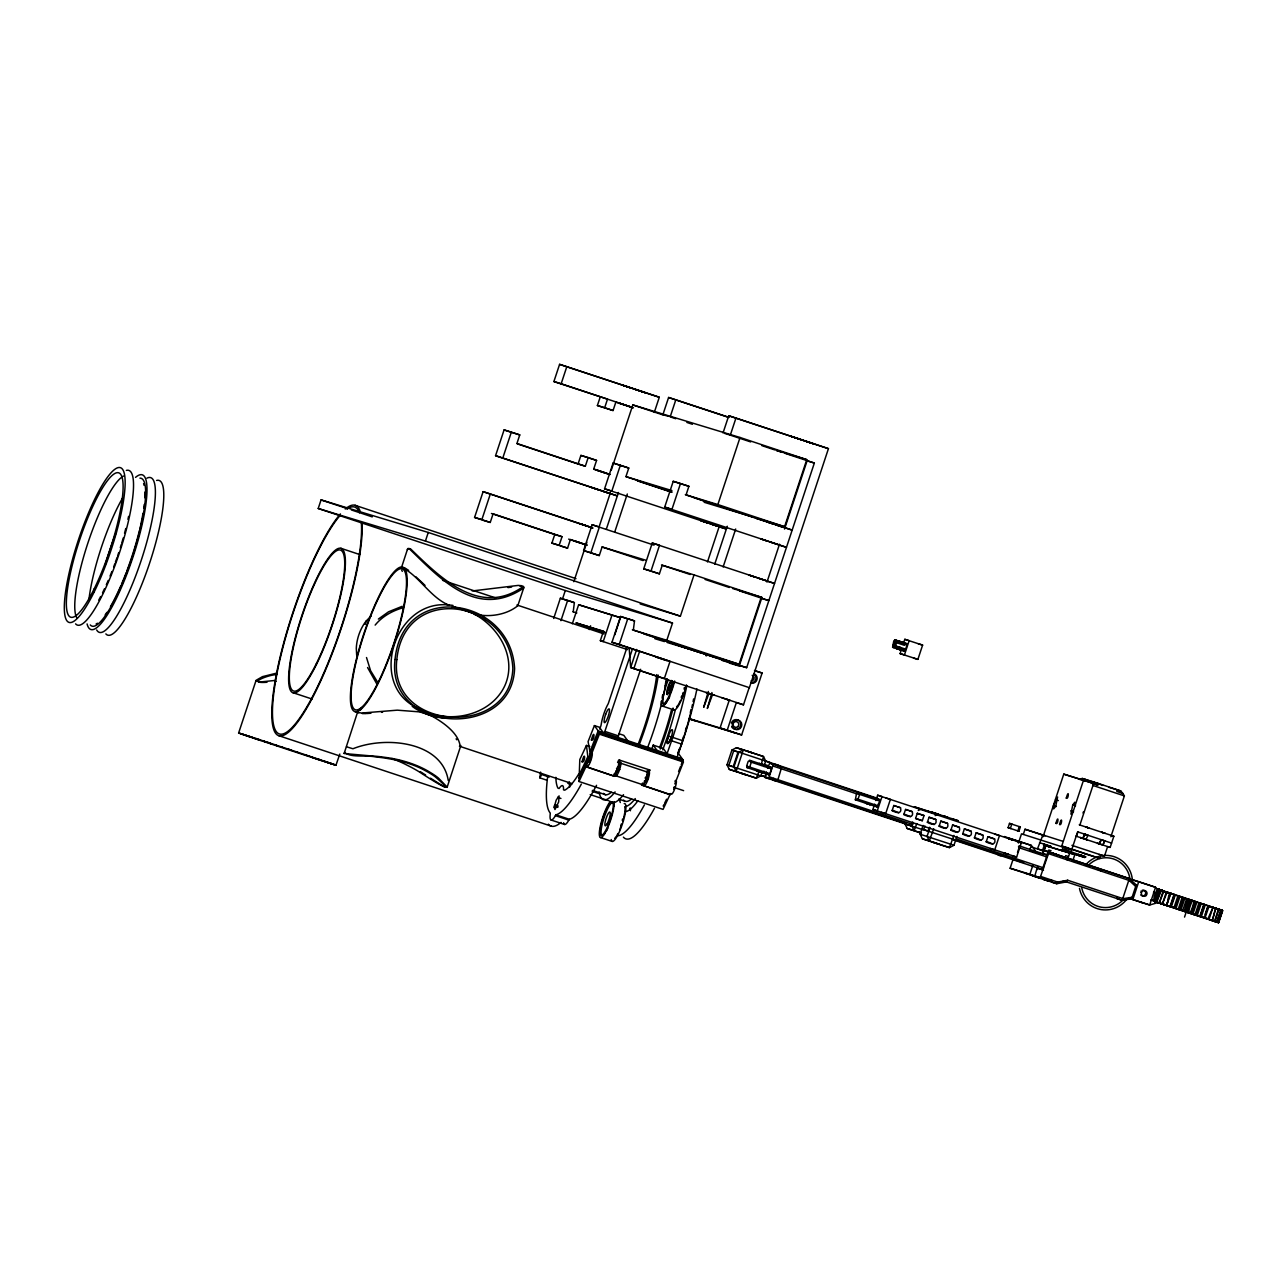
<?xml version="1.0" encoding="UTF-8"?>
<svg xmlns="http://www.w3.org/2000/svg" width="1287" height="1287" viewBox="0 0 1287 1287"><rect width="100%" height="100%" fill="white"/><g stroke="black" fill="none" stroke-linecap="round" stroke-linejoin="round"><path stroke-width="1.5" d="M445.141 787.177L447.088 787.017L438.465 778.088A54.408 18.999 13.8 0 0 432.287 773.68L429.89 772.216A52.815 21.573 12.9 0 0 385.231 757.383L381.805 756.917A54.408 18.999 13.8 0 0 371.895 755.984L344.112 753.538L357.786 711.486M670.109 793.532A5.405 1.126 -71.6 0 0 670.06 794.433L663.046 809.394L579.005 781.499L579.81 759.507L586.438 745.43L589.8 746.54M911.791 826.045L764.961 777.412L766.36 771.975M764.961 777.412L768.596 778.522L773.31 764.253L769.69 763.143L767.551 768.355M773.567 778.378L773.374 780.212L776.994 781.306L777.927 779.697L781.724 767.036L778.088 765.926M1117.1 896.83L1116.891 898.648L1122.2 900.273L1131.176 898.873L1132.11 897.264L1123.133 898.664L1067.663 880.244L1066.73 881.852L1056.788 883.702L1034.668 876.511L1037.402 867.068M1034.668 876.511L1039.976 878.12L1048.471 853.651L1048.68 851.817L1043.371 850.208L1042.438 851.817M1051.688 880.26L1051.479 882.094L1056.788 883.702L1057.721 882.094L1067.663 880.244M1097.184 783.091L1096.621 784.813L1097.698 785.15L1097.908 783.316L1093.821 781.981L1082.19 778.442L1079.938 779.616M1048.68 851.817L1129.359 878.603L1122.2 900.273L1063.271 880.855L1066.73 881.852M573.214 611.792L574.372 602.638L567.647 600.402L560.939 620.672M634.507 620.913L620.511 616.473L611.985 642.261L619.24 644.465L627.783 618.677L634.507 620.913L633.333 630.067L746.669 667.68L814.349 463.047L785.054 453.33M617.004 770.463C617.1 778.394 622.538 756.45 617.197 769.61M617.84 766.103L617.245 768.596M1067.164 859.973L1067.904 856.322L1065.636 855.63M743.323 749.822L736.164 771.492L729.262 769.385L727.026 764.832L731.917 750.048L736.421 747.715L743.323 749.822L738.835 752.139L731.917 750.048M646.283 776.334L645.495 778.973M519.884 585.987L523.165 586.261L523.6 588.111C476.898 619.481 440.444 578.957 408.864 548.31L407.352 549.694M667.873 737.885L668.42 736.084A7.239 1.512 -71.6 0 1 672.152 729.649A7.239 1.512 -71.6 0 1 671.331 736.968L670.688 738.738A7.239 1.512 -71.6 0 1 667.551 743.564A7.239 1.512 -71.6 0 1 667.824 738.046L667.873 737.885A7.239 1.512 -71.6 0 0 667.599 743.403A7.239 1.512 -71.6 0 0 670.688 738.738L670.688 738.738M407.722 548.519L401.271 568.227M674.661 786.679L673.728 789.269M246.171 735.617L238.626 732.995L256.113 680.292L262.484 676.64L276.206 673.23M632.351 629.81L666.811 640.282L672.506 623.085L565.299 590.524L318.227 508.494L321.058 499.903L428.265 532.464L680.389 616.167L694.031 574.887L761.26 597.216L739.092 664.269L667.133 642.47M365.186 624.452L366.393 620.784L371.09 616.055M329.118 763.046L335.955 765.202L339.816 754.053M318.227 508.494L425.418 541.071L428.265 532.464M562.017 536.711L554.745 534.507L551.898 543.098L559.169 545.318L562.017 536.711L493.098 513.835L490.25 522.442L474.581 517.438L483.108 491.65L592.197 527.654L590.138 527.01M495.559 455.695L617.342 495.913L495.559 455.695L504.086 429.906L519.771 434.909L516.924 443.5L585.328 466.216L588.175 457.609L596.573 460.408L593.725 468.999L610.215 474.469M490.379 493.854L481.853 519.642L474.581 517.438M502.831 457.915L511.357 432.11M600.241 396.943L597.393 405.534L604.665 407.738L607.512 399.147L553.893 381.547L559.588 364.35L659.298 397.249L654.279 412.435M553.893 381.547L561.164 383.767L566.843 366.57M447.088 787.371L460.859 745.479M476.624 614.398C489.88 617.519 507.319 614.543 517.824 605.678L523.986 587.049M517.245 443.822L578.056 463.996L580.904 455.405L588.175 457.609M560.312 545.897L567.567 548.101L570.414 539.51L586.888 544.98M597.393 405.534L613.062 410.537L615.91 401.93M553.683 618.468L560.376 598.198L574.372 602.638M562.451 599.115L565.299 590.524M583.59 550.563L592.133 524.774L599.388 526.978L590.862 552.766L583.59 550.563L599.275 555.566L602.107 546.959L646.187 560.344M573.809 581.708L586.84 542.326M719.079 526.833L726.351 529.037L604.568 488.819L613.111 463.03L628.78 468.034L625.932 476.624L671.541 491.763M611.277 470.125L632.834 404.922L740.041 437.483L806.772 459.636L784.587 526.705L704.182 502.284M599.082 526.93L610.36 492.824M620.366 465.234L611.84 491.039L604.568 488.819M572.329 623.777L578.635 604.745L620.463 617.68L614.768 634.877M606.354 529.134L618.468 492.487M614.752 531.949L627.3 493.999M589.333 629.552L590.588 625.788M728.683 417.229L668.596 397.474L662.902 414.671L668.355 416.328M675.868 399.694L670.173 416.875L675.739 418.725M627.525 649.613L600.337 640.669L603.458 631.209L575.933 622.844L600.305 630.936M612.049 614.896L603.233 641.553L600.337 640.669M643.725 568.838L652.252 543.034L659.523 545.238L650.997 571.042L643.725 568.838L659.394 573.825L662.242 565.234L690.186 574.501M779.214 545.109L786.486 547.313L664.703 507.094L673.23 481.306L688.899 486.293L686.068 494.9L754.472 517.599L693.999 497.731M680.501 483.51L671.975 509.298L664.703 507.094M627.075 647.136L608.268 703.635A16.168 3.394 -71.6 0 0 603.732 714.188L603.104 716.215A16.168 3.394 -71.6 0 0 601.319 723.744L600.965 725.611A85.135 17.841 -71.6 0 1 599.694 729.053M603.683 734.941L632.48 648.857M636.647 649.452L630.662 667.551L743.5 704.809L749.195 687.612M633.896 668.532L639.591 651.335L670.028 661.341L664.349 678.539L630.662 667.551L629.166 648.181M617.133 739.414L640.653 669.288M723.037 432.947L728.732 415.749L828.442 448.648L749.388 687.676L619.24 644.465M724.854 433.494L730.308 435.151L735.987 417.953M685.311 494.675L717.856 504.552L740.041 437.483M707.48 561.936L719.385 525.949M714.735 564.156L727.268 526.254M723.133 566.956L735.681 529.021M686.84 685.617A110.489 23.166 -71.6 0 1 672.779 737.419L666.795 754.472M696.927 688.963A110.489 23.166 -71.6 0 1 682.866 740.765L676.882 757.834M708.3 691.457L703.683 707.351L708.847 693.661M711.936 692.567L707.319 708.461L712.483 694.771M739.398 665.476L761.968 597.265M766.972 582.11L779.504 544.208M784.523 529.054L807.078 460.843L814.349 463.047M729.375 699.822L720.06 727.959L734.475 732.753M688.883 718.5L727.235 730.147L736.341 702.638L743.5 704.809M688.786 718.87L741.65 734.925L762.113 673.021L754.488 670.495M733.204 766.714L738.094 751.914M769.883 773.712L768.645 774.742L747.023 767.615L747.441 766.328L769.883 773.712L771.476 768.886L750.498 761.952L750.916 760.665L748.23 761.26L746.637 766.071L747.441 766.328M759.185 770.768L756.338 778.185L729.262 769.385M760.955 765.411L763.497 756.515L742.599 749.597M762.129 771.91L760.826 775.852L756.338 778.185L736.164 771.492L733.944 766.923L738.835 752.139L770.028 762.515M763.931 766.489L765.717 761.067L763.497 756.515L736.421 747.715M763.545 772.473L763.979 771.186M767.02 766.811L767.438 765.524L763.77 764.301M766.489 773.23L765.315 776.801L760.955 775.466L905.324 823.39M769.208 768.194L769.642 766.907L771.09 767.358L771.476 768.886M892.599 647.248L893.789 640.894L895.044 639.848L896.492 640.299L896.058 641.586L906.965 645.189L905.372 649.999L894.465 646.396L894.047 647.699L892.599 647.248L904.134 651.045L904.552 649.742M895.784 642.454L894.32 642.004L893.307 645.093L894.755 645.543L895.784 642.454L904.182 645.237M894.465 646.396L895.285 646.653L896.878 641.827L896.058 641.586M903.619 642.889L904.809 639.317L922.618 645.109L917.888 659.378L900.08 653.603L901.27 650.032M904.697 644.497L905.115 643.21L906.579 643.645L906.965 645.189M876.962 806.933L855.34 799.79L856.547 793.452L859.249 792.84L858.815 794.127L879.809 801.077L876.962 806.933L875.128 804.954M858.815 794.127L859.636 794.385L858.043 799.195L855.34 799.79M875.868 800.578L877.637 795.221L1021.331 842.792L1016.617 857.078L872.924 809.491L874.693 804.134M877.541 800.385L877.959 799.098L879.407 799.549L879.809 801.077M892.148 810.697L893.773 805.501L900.498 807.737C903.587 819.513 881.708 804.825 898.793 812.901M903.828 814.574L905.533 809.41L912.258 811.647C915.379 823.39 893.226 808.703 910.552 816.795M911.164 825.836L912.386 822.136M913.11 822.361L911.888 826.061L914.108 830.614L921.444 833.043M917.293 813.32L915.588 818.484L922.312 820.704L924.018 815.556L917.229 813.304L919.932 814.221M916.827 823.583L914.108 830.614L907.206 828.506L904.986 823.953L922.94 829.713M956.901 836.421L953.973 845.269L949.468 847.602L942.567 845.495L922.393 838.802L920.173 834.249L923.101 825.401M924.919 825.948L923.696 829.648L927.283 830.839M927.364 822.377L929.069 817.229L935.794 819.449C938.915 831.209 916.762 816.521 934.089 824.613M928.056 830.968L929.278 827.268M930.002 827.493L927.074 836.341L929.294 840.91L949.468 847.602L953.892 835.408M933.735 828.715L929.294 840.91L922.393 838.802M939.124 826.286L940.829 821.122L947.554 823.358C950.707 835.118 928.458 820.398 945.848 828.522M950.884 830.195L952.605 825.031L959.314 827.268C962.483 839.027 940.234 824.307 957.608 832.432M962.66 834.105L964.365 828.941L971.09 831.177C974.243 842.937 951.994 828.217 969.384 836.325M974.42 837.998L976.125 832.85L982.85 835.086C985.987 846.83 963.818 832.142 981.144 840.234M986.196 841.907L987.901 836.759L994.626 838.979C997.779 850.739 975.53 836.035 992.904 844.143M1009.764 828.217L1008.091 827.67L1009.507 823.374L1012.322 824.291M1018.918 831.257L1020.334 826.962L1019.288 826.592L1017.856 830.887L1018.918 831.257L1010.375 828.41L1011.791 824.114L1020.334 826.962M1031.981 875.498L1033.944 876.093L1010.118 868.242L1013.126 859.137M1018.451 843.049L1021.492 833.847L1071.653 849.887L1077.621 831.836L1111.582 843.114M1017.518 852.428L1019.272 847.087L1018.467 846.846M1023.31 834.394L1025.015 829.246L1062.998 841.344M1029.648 850.385L1031.305 845.398L1007.222 837.612L1031.305 845.398L1035.198 850.514L1034.7 852.058M1042.969 834.7L1037.499 848.841L1042.534 850.514L1044.594 844.32M1010.118 868.242L1029.89 874.243L1032.898 865.154M1043.065 836.743L1063.77 774.13L1093.628 783.477L1079.906 824.967M1053.57 805.598L1057.608 796.991L1055.742 806.257L1053.667 808.896L1053.57 805.598L1056.37 806.515M1037.016 869.642L1038.03 866.553M1042.55 854.793L1045.607 845.575L1074.822 854.6L1072.666 861.132M1044.047 851.19L1045.864 845.656M1072.972 811.486L1070.897 814.14L1072.763 804.874L1074.838 802.219L1074.935 805.533M1061.566 846.54L1083.541 780.131M1061.92 850.723L1063.11 847.103M1084.989 781.289L1085.552 779.568M1067.953 858.445L1069.787 852.927M1076.543 836.244L1077.959 831.949M1082.624 838.287L1084.684 834.185L1083.268 838.481L1080.308 837.531L1087.113 839.784L1085.987 839.397L1087.982 835.295M1102.798 844.98L1104.857 840.878L1102.798 844.98C1106.498 846.267 1092.229 841.521 1099.436 843.87L1100.385 841.006M1116.778 791.505L1118.081 790.009L1117.872 791.843L1122.924 793.516L1124.388 795.913L1110.874 836.759M1084.957 853.812L1099.741 858.397L1100.884 854.954M1099.034 854.439L1104.487 856.096L1107.608 846.637L1110.166 847.409L1113.85 836.228L1079.246 824.806M1136.26 884.716L1131.546 898.986L1132.882 899.404L1138.738 881.692L1155.549 887.274L1159.458 892.374L1158.943 893.934L1153.49 892.277M1163.255 890.861L1159.281 902.895L1161.469 903.635L1154.037 901.254L1158.155 889.253L1175.031 894.722M1159.507 903.136L1154.568 901.479L1156.514 894.497M1155.018 901.543C1168.612 872.731 1147.216 904.085 1159.185 902.911M1151.35 899.999L1156.386 901.672L1155.871 903.217L1149.693 904.986L1140.909 902.235M1163.014 890.829C1160.649 887.338 1158.203 898.02 1156.321 902.058M1159.346 902.927L1163.866 891.054M1164.349 904.825L1160.472 903.41L1164.188 904.52L1162.434 903.924L1166.408 891.875L1168.162 892.486L1166.408 891.875M1162.434 903.924L1167.132 892.116M1166.167 905.131C1167.84 907.48 1167.599 894.948 1170.14 893.098L1171.379 893.516L1170.173 893.098M1159.877 903.088L1166.489 905.26L1170.478 893.226M1166.489 905.26L1170.993 893.371M1174.034 894.385L1170.044 906.434L1167.003 905.404M1174.468 896.444L1170.398 906.515L1174.387 894.481L1188.963 899.275L1184.973 911.309L1178.345 909.169M1179.535 909.861L1171.331 906.82L1175.304 894.787M1177.975 895.688L1174.001 907.721L1171.46 906.868M1179.085 896.042L1175.111 908.091L1183.3 910.778M1174.532 907.898L1176.012 908.365L1180.002 896.331M1182.238 897.087L1178.265 909.121L1176.012 908.365M1179.487 909.523L1183.509 897.489M1179.922 909.652L1183.895 897.602M1180.951 909.989L1184.941 897.956M1182.705 910.585L1186.694 898.551M1187.901 898.953L1184.297 911.099M1184.539 917.084L1186.807 910.199M1191.231 900.047L1187.257 912.081L1186.099 911.695L1190.008 899.629L1210.295 906.675M1192.438 900.45C1185.375 916.103 1190.427 918.098 1194.046 900.964M1195.092 901.302L1191.102 913.352L1202.412 917.116M1191.762 913.577L1195.736 901.543M1196.926 901.946L1192.952 913.979L1195.044 914.655L1199.034 902.621M1196.09 914.993L1200.127 903.007M1197.264 915.411L1201.254 903.377M1199.822 916.247L1203.812 904.198M1204.262 904.375L1200.272 916.408L1204.761 904.52M1201.318 916.762L1205.308 904.729M1205.211 914.253L1208.043 905.646L1209.12 905.984L1205.002 918.001L1204.101 917.695M1214.751 921.283L1204.262 917.728L1208.252 905.694L1209.104 905.968M1207.866 918.966L1212.997 907.287L1209.024 919.32L1203.57 917.534M1212.354 920.446L1215.7 908.188L1212.354 920.446L1197.521 915.813M1208.557 905.823L1218.403 909.137L1214.542 921.186L1218.676 922.65L1222.634 910.601L1216.456 908.493L1221.427 910.263L1219.062 909.507M1219.722 915.411L1217.454 922.296L1214.075 921.074L1217.019 922.039L1220.993 910.006L1218.049 909.04L1219.014 909.314L1215.041 921.363L1217.003 922.152M1218.548 922.602L1216.601 921.959L1220.993 910.006M1218.306 922.554L1222.216 910.44L1218.934 909.298L1222.023 910.359L1218.242 922.473L1215.201 921.508L1218.451 922.586L1222.65 910.601M1083.525 811.695L1082.994 813.046M662.773 749.871L667.696 735.874A85.135 17.841 -71.6 0 0 675.385 709.62M596.251 739.253L598.584 733.027L599.388 734.153L590.781 755.984L588.079 741.618L594.401 725.578L598.986 732.013L593.693 745.784M681.193 764.8L683.027 759.909L678.442 753.49M598.584 733.027L682.625 760.923L683.429 762.049L674.822 783.88M651.431 749.903L653.217 745.109L663.304 748.471L667.084 753.748M678.571 771.589L680.582 766.441M593.854 745.398L590.379 753.844L591.119 752.107M618.42 763.175L619.594 759.973M649.903 770.221L646.364 777.316L645.64 781.869L647.972 776.898L647.779 772.216A5.438 1.142 -71.6 0 1 649.838 770.028L619.642 760.167M589.961 751.688L598.182 730.871L682.223 758.783M587.853 756.627L579.247 774.903M585.231 765.54L587.725 759.957A5.405 1.126 -71.6 0 0 586.019 766.537L579.005 781.499M586.035 766.827L614.607 776.318L616.602 771.83M1047.232 853.442L1048.841 850.047L1051.093 850.739M582.544 771.299L579.134 778.201L588.143 759.024L586.438 745.43M664.559 803.329L666.586 799.195M663.175 806.096L663.883 804.697M616.586 770.286L615.894 771.476M581.322 784.137A110.489 23.166 -71.6 0 1 556.016 814.8L555.34 815.765A18.115 3.797 -71.6 0 1 550.209 814.188L550.241 813.03A110.489 23.166 -71.6 0 1 547.747 775.82M596.541 785.295A110.489 23.166 -71.6 0 1 569.465 819.256L568.79 820.221A18.115 3.797 -71.6 0 1 563.609 822.747M1083.895 780.952L1084.828 779.343M547.281 780.34L539.816 777.847L541.779 774.581L549.243 777.058M344.063 753.281L345.383 752.493M366.393 620.784L364.639 623.053A48.504 47.426 -73.1 0 0 356.29 648.294L356.676 655.115M375.144 625.096C382.159 616.457 392.278 610.826 402.863 607.786M378.362 619.079L388.561 611.792L402.236 606.306M360.296 709.957L361.116 709.282M358.269 711.18L358.059 712.467L361.744 713.046L397.281 710.167L418.838 711.824A42.198 28.362 7.1 0 1 432.014 716.199C443.307 722.345 458.88 733.461 460.151 746.315M361.985 707.48L358.317 710.617M918.274 810.488L921.267 808.944L939.607 815.025M935.166 815.62L938.175 814.076L931.273 811.984L958.348 820.768L951.431 818.677M1097.698 785.15L1091.569 783.139L1093.821 781.981M346.396 753.506C352.332 757.576 367.326 754.938 375.949 757.013A52.397 18.308 13.8 0 1 385.698 758.188L389.028 758.767A50.82 20.753 12.9 0 1 423.68 769.771L426.254 771.186A52.365 18.291 13.8 0 1 435.167 776.753C462.403 800.08 425.37 775.852 419.112 771.782A52.397 17.793 22.8 0 0 410.569 766.955L407.545 765.427A50.82 20.27 23.7 0 0 391.875 758.526M401.56 567.165C419.385 575.965 430.067 597.361 449.05 605.244L445.817 604.166M409.427 549.082L410.553 548.857C439.993 577.332 478.796 616.537 521.927 587.467L521.492 585.698L518.178 585.408L472.184 590.958M276.85 674.694C270.254 674.115 244.723 683.88 267.036 682.271M507.995 587.612L511.599 587.065M275.016 680.453L259.877 681.997L255.888 680.775M274.919 681.466L276.142 681.29M370.962 713.223L366.811 713.529M381.515 712.306L382.577 712.258M366.071 713.609L362.258 713.577M452.187 607.11L456.563 607.705M458.413 608.204C491.151 615.138 519.739 652.895 504.729 685.923C490.363 716.344 448.037 724.533 419.964 709.185M1174.951 908.027L1163.303 904.262M238.626 732.995L247.136 735.665M335.955 765.202L327.011 762.081M639.752 390.91L641.972 391.602L635.199 389.317M893.773 805.501L896.412 806.402M940.829 821.122L943.468 822.023M964.365 828.941L971.09 831.177M976.125 832.85L982.85 835.086M987.901 836.759L994.626 838.979M1190.346 899.951C1198.213 902.493 1182.737 897.473 1189.638 899.71M418.854 711.148L422.152 712.049M1158.139 889.253L1161.341 890.314L1156.788 902.107L1158.091 902.541L1153.812 901.19M1222.425 910.552C1211.324 906.772 1226.398 911.952 1220.575 909.925M1084.78 857.48L1078.908 855.598L1084.812 857.48M1211.952 920.511L1207.914 919.015M448.246 780.485C442.101 741.457 385.44 735.617 352.944 748.761L346.509 746.798M1219.079 909.41L1218.387 909.233M659.298 397.249L559.588 364.35M828.442 448.648L728.732 415.749M776.141 450.337L806.772 459.636M519.771 434.909L504.086 429.906M628.78 468.034L613.111 463.03M688.899 486.293L673.23 481.306M596.573 460.408L580.904 455.405M625.981 476.64L671.911 490.588M578.056 463.996L585.328 466.216M767.261 581.209L774.533 583.429L652.252 543.034M661.486 565.009L694.031 574.887M904.809 639.317L909.169 640.653L904.439 654.922L900.08 653.603M918.258 643.79L922.618 645.109M732.56 588.481L761.26 597.216M761.582 598.407L768.854 600.627L739.558 590.894M482.979 520.221L490.25 522.442M902.67 650.595L904.134 651.045M913.529 658.059L917.888 659.378M640.186 603.941L680.389 616.167M620.463 617.68L578.635 604.745M573.021 611.792L576.849 612.95M678.989 645.688L684.427 647.345M654.858 638.69L664.43 641.586M710.118 655.759L717.374 657.963M722.2 660.488L746.669 667.68M705.694 655.55L706.643 655.839M729.262 663.046L738.448 665.829M754.954 670.849L762.113 673.021M604.52 631.772L581.354 624.726L595.543 629.44M593.21 628.732L604.214 632.078M1109.088 787.371L1120.72 790.91L1122.924 793.516M1093.628 783.477L1063.77 774.13M1091.569 783.139L1092.663 783.477M636.341 650.353L639.591 651.335M1111.308 835.456L1113.85 836.228M1099.436 843.87L1100.079 844.063C1098.261 840.041 1105.018 840.379 1101.431 839.767M1061.711 845.977L1068.982 848.181M1063.207 847.329L1071.653 849.887M1043.837 844.256L1051.029 846.444L1039.542 842.647M1043.467 845.076L1074.822 854.6M764.993 760.842L877.509 798.326M877.637 795.221L881.997 796.54L877.284 810.81L872.924 809.491M774.082 763.995L778.442 765.315M886.051 798.004L890.411 799.34L885.681 813.609L881.322 812.274M921.267 808.944L914.365 806.852L932.705 812.934M934.539 813.545L939.719 815.121M1004.375 836.534L1006.643 837.226M995.124 834.217L999.484 835.536L994.771 849.822L990.411 848.487M767.438 765.524L764.751 766.119M1016.971 841.473L1021.331 842.792M1031.788 847.103L1042.534 850.514M750.498 761.952L751.318 762.194L749.726 767.004L747.023 767.615M1129.729 878.715L1043.371 850.208M1138.738 881.692L1131.482 879.471L1155.549 887.274L1149.693 904.986L1128.715 898.181M1042.743 853.506L1047.216 854.874L1042.325 869.658L1037.853 868.307L1043.484 870.173M1031.45 850.932L1040.733 853.748M766.795 772.763L768.645 774.742M727.026 764.832L760.102 775.643M769.353 778.265L773.712 779.584M878.442 814.478L882.802 815.797M900.289 821.717L903.201 822.602M1012.258 855.742L1016.617 857.078M921.878 829.085L954.954 839.896M1150.932 900.015L1156.386 901.672M1001.366 855.324L1002.718 855.726M1016.263 860.231L1020.623 861.55M1018.178 860.906L1023.632 862.547L953.876 839.51M998.229 855.131L1000.498 855.823M920.173 834.249L953.973 845.269M1025.53 873.31L1039.751 877.621M1049.919 880.952L1051.736 881.498L1029.89 874.243M1176.157 895.382L1179.182 896.395M1167.357 905.823L1171.057 906.756M1217.422 908.944L1214.944 908.139L1220.51 909.829M1212.965 907.271L1211.437 906.788L1212.209 907.045M1084.507 856.45L1082.657 855.791M1068.628 852.123L1071.251 852.975M1211.308 920.302L1216.44 921.942M1074.967 861.695L1073.841 861.325M900.498 807.737L897.296 806.692M912.258 811.647L909.072 810.601M924.018 815.556L920.832 814.51M935.794 819.449L932.592 818.419M947.554 823.358L944.368 822.329M959.314 827.268L952.525 825.015M1191.553 900.514L1208.107 905.646M922.312 820.704L915.684 818.516M1085.584 853.957L1086.807 854.327L1069.594 848.583M1084.732 856.531L1085.922 856.917L1083.461 856.048M1171.846 893.95L1175.128 895.044M330.437 763.464L334.395 764.671L331.177 763.497M1164.896 891.618L1164.108 891.36L1165.555 891.811M1187.483 899.146L1183.509 897.827M1216.328 908.413L1215.346 908.091M1215.234 921.589L1214.381 921.299M1094.159 868.082L1093.049 867.711M1184.973 911.309L1182.415 910.842M1184.619 911.55L1189.767 913.255M327.606 762.564L330.727 763.577M1088.159 835.376L1085.617 834.539M1104.97 840.958L1101.173 839.719M1066.312 850.385L1063.641 849.533L1067.856 850.964M1097.184 869.111L1098.278 869.465L1096.958 869.047M1182.785 897.602L1179.729 896.572M1187.772 899.066L1190.089 899.822M1213.03 907.528L1214.027 907.882L1213.158 907.608M325.933 762.017L329.182 763.078M798.76 438.851L790.508 436.164L800.707 439.607M806.273 441.473L814.542 444.144L810.778 442.841M629.616 387.451L621.364 384.781L629.44 387.516M637.129 390.074L645.398 392.76L641.634 391.441M714.269 695.141L706 692.47L709.764 693.773M721.782 697.763L730.035 700.45L726.286 699.131M1008.091 827.67L1010.906 828.587M1066.456 847.57L1068.419 848.197M1067.148 850.659L1064.478 849.822M1082.431 855.791L1083.268 856.064L1081.723 855.469M1155.324 901.64L1157.254 902.267C1149.597 903.699 1157.126 885.617 1159.78 889.88M1215.169 908.027L1214.88 907.946M1162.177 904.053L1155.453 901.801L1157.737 902.557M1211.18 920.076L1210.906 919.996M247.281 735.697L252.654 737.451M250.659 736.808L240.347 733.558L247.731 736.148M324.083 761.421L327.445 762.531M322.088 760.778L325.547 761.92M1067.55 850.771L1069.191 851.318M1080.372 855.115L1082.013 855.662M1066.505 850.434L1068.113 850.964M1081.466 855.469L1083.075 856M1160.697 890.17L1162.386 890.717L1159.458 889.655M1209.072 906.241L1216.971 908.815M1201.431 917.084L1202.492 917.438M1170.076 906.724L1171.154 907.078M251.255 736.984L257.094 738.899M255.84 738.465L259.507 739.687M319.932 760.086L323.487 761.244M317.648 759.33L321.267 760.52M315.235 758.542L318.903 759.764M638.03 390.347L633.799 388.947M592.969 528.04L588.738 526.656M1084.169 834.04L1086.807 834.925L1084.732 834.249M1068.725 851.157L1070.382 851.704M1090.25 866.762L1089.156 866.408M1085.697 865.234L1086.759 865.604M1157.946 889.22L1161.92 890.62M1171.395 893.789L1164.14 891.344M1156.144 901.994L1157.93 902.654M1164.188 904.745L1181.369 910.504M1170.398 906.515L1171.331 906.82M1204.262 917.728L1202.653 917.197M1205.002 918.001L1198.47 916.119M1167.47 905.839L1160.118 903.394L1162.225 904.069M892.567 819.095L893.934 819.529M258.333 739.285L264.704 741.376M263.69 741.039L276.142 745.125M267.439 742.277L270.27 743.21M312.693 757.721L316.409 758.944M307.303 755.952L313.787 758.091M304.472 755.019L308.204 756.257M802.107 439.961L794.336 437.467M802.943 440.347L811.116 442.985L804.343 440.701M632.963 388.577L625.192 386.068M627.268 405.775L619.095 403.121L625.868 405.405M628.104 406.145L632.351 407.545L615.974 402.155M774.661 524.356L766.505 521.718L773.278 524.002M775.514 524.742L783.67 527.38L776.914 525.096M605.533 472.972L597.538 470.366L604.134 472.602M606.37 473.343L608.574 474.066M768.982 541.554L760.81 538.915L767.583 541.2M769.819 541.94L777.991 544.578L771.219 542.294M708.847 523.294L700.691 520.64L707.464 522.924M709.7 523.664L717.856 526.319L711.084 524.034M599.839 490.17L591.666 487.516L598.439 489.8M600.675 490.54L608.848 493.194L602.075 490.91M757.046 577.67L748.873 575.016L755.646 577.3M757.882 578.04L766.055 580.694L759.282 578.41M587.902 526.27L579.729 523.632L586.502 525.916M900.675 641.682L898.117 640.862L900.224 641.569M900.948 641.811L903.554 642.663L901.383 641.923M582.207 543.468L574.034 540.83L580.807 543.114M583.043 543.854L585.263 544.578M898.229 649.082L895.672 648.246L897.779 648.97M898.487 649.211L901.109 650.048L898.937 649.324M728.876 661.824L721.026 659.282L728.072 661.663M691.441 649.613L683.268 646.959L690.041 649.243M692.277 649.983L700.45 652.638L693.677 650.353M730.308 662.403L738.159 664.945L731.113 662.58M1087.29 827.444C1082.464 825.868 1092.39 829.118 1087.451 827.509M1072.795 852.493L1078.554 854.407M1071.363 852.026L1072.94 852.557M1070.012 851.576L1071.637 852.123M1072.666 853.41L1074.211 853.941M1073.422 853.683L1064.22 850.675L1067.566 851.833M750.369 752.219L747.763 751.383L749.919 752.107M750.643 752.348L753.249 753.185L751.093 752.461M945.221 816.473C937.322 813.915 953.361 819.159 945.478 816.601M928.313 811.341C920.446 808.767 935.826 813.867 929.037 811.582M1010.617 839.285C1002.798 836.743 1018.821 841.988 1010.89 839.397M1054.294 853.748C1046.588 851.222 1062.451 856.434 1054.568 853.86M1100.723 870.414L1102.122 870.881M1162.177 890.652L1163.834 891.247M870.141 796.476C862.258 793.902 878.297 799.147 870.414 796.589M761.824 764.285L759.217 763.432L761.373 764.172M762.097 764.398L764.703 765.25L762.547 764.526M867.695 803.86C859.877 801.318 875.9 806.563 867.969 803.989M1187.499 912.483L1194.127 914.671M759.378 771.685L756.772 770.833L758.928 771.557M759.652 771.798L762.258 772.65L760.102 771.91M1197.94 915.942L1189.799 913.271M1005.903 853.554C998.085 851.013 1014.108 856.257 1006.161 853.683M743.21 773.889L740.652 773.053L742.76 773.777M743.468 774.018L746.09 774.854L743.918 774.13M921.154 833.011L918.596 832.174L920.704 832.898M936.341 843.307L933.735 842.454L935.89 843.194M936.614 843.435L939.22 844.272L937.065 843.548M1045.591 880.051C1037.885 877.541 1053.747 882.737 1045.864 880.163M275.531 744.932L282.191 747.136M298.6 753.088L305.276 755.292M292.551 751.093L299.211 753.297M668.596 397.474L728.973 417.519M730.308 435.151L750.691 441.924M761.824 445.608L774.79 449.919M776.656 450.53L781.692 452.22M686.856 422.426L692.422 424.276M632.834 404.922L663.336 415.041M561.164 383.767L632.384 407.4M604.665 407.738L613.062 410.537M717.856 504.552L784.587 526.705M637.676 480.727L671.878 492.084M637.355 480.839L671.669 492.229M593.79 469.224L608.429 474.083M592.133 524.774L654.069 545.125M483.108 491.65L592.47 527.943M895.044 639.848L906.579 643.645M705.083 579.456L729.295 587.483M602.107 546.959L643.082 560.569M894.755 645.543L904.841 648.889M898.937 646.927L900.337 647.393M895.285 646.653L905.372 649.999M491.425 513.481L554.745 534.507M568.645 539.124L586.952 545.205M650.997 571.042L659.394 573.825M590.862 552.766L599.275 555.566M551.898 543.098L567.567 548.101M355.115 505.308L575.997 578.635M321.058 499.903L347.603 508.703M351.399 509.958L372.249 516.891M425.418 541.071L672.506 623.085M620.511 616.473L627.236 618.693M560.376 598.198L567.1 600.434M666.811 640.282L739.092 664.269M1097.908 783.316L1120.72 790.91M1082.19 778.442L1103.168 785.424M643.629 633.799L739.703 665.781M1092.647 785.36L1124.388 795.913M598.262 630.405L604.987 632.641M442.567 580.308L495.785 597.972M518.597 605.55L604.102 633.944M340.894 548.294L359.893 554.6M611.985 642.261L636.502 650.402M655.212 656.611L666.682 660.424M655.598 656.949L666.907 660.698M1072.763 804.874L1075.562 805.791M1055.533 799.629L1058.332 800.562M1070.784 810.826L1073.583 811.759M452.863 606.499L456.676 607.754M458.397 608.333L464.237 610.263M474.919 614.655L479.761 616.264M1075.868 836.1L1110.166 847.409M662.306 706.048L674.066 709.957M1009.507 823.374L1011.18 823.921M727.235 730.147L741.65 734.925M1025.015 829.246L1045.044 835.89M1071.926 845.35L1104.487 856.096M688.754 718.661L695.961 721.042M1070.784 848.776L1099.741 858.397M1075.353 854.295L1076.688 854.745M1074.999 854.214L1080.517 856.064L1076.527 854.713M1045.607 845.575L1050.916 847.329M1077.75 862.628L1078.94 863.014M1163.464 890.958L1159.008 889.51M1048.471 853.651L1129.149 880.437L1135.697 886.437L1135.906 884.603L1129.359 878.603M1188.593 899.516L1190.427 900.144M737.097 751.705L733.735 750.594L728.844 765.379L732.206 766.505M769.69 763.143L879.407 799.549M1019.014 845.816L1047.489 855.26M1153.908 892.261L1158.943 893.934M773.117 766.071L857.448 794.079M1018.805 847.634L1047.28 857.094M749.468 760.215L771.09 767.358M672.779 737.419L682.866 740.765M668.42 736.084L671.782 737.21M857.222 798.954L878.217 805.887M671.637 740.797L681.724 744.143M1218.516 922.586L1203.812 917.872M1192.373 913.786L1184.12 911.373M1215.845 921.669L1217.904 922.361M1180.115 910.054L1188.351 912.467M1216.521 921.878L1213.528 920.993M769.529 776.914L912.724 824.436M956.386 838.931L1043.709 867.921M953.554 839.912L1042.937 869.69M1129.359 898.439L1142.422 902.766M907.206 828.506L920.044 832.769M594.401 725.578L599.436 727.268L603.217 732.544M618.774 733.67L623.809 735.344L627.589 740.636M605.163 731.499L618.613 735.955M1040.91 876.511L1057.721 882.094M598.986 732.013L683.027 759.909M599.388 734.153L683.429 762.049M617.535 762.177L647.779 772.216M616.521 768.387L619.835 769.481M645.093 777.863L648.407 778.973M673.664 787.354L683.622 790.652M452.992 605.421A67.101 65.621 -73.1 0 0 449.083 605.003C394.192 598.745 366.908 686.293 418.661 708.477M441.393 716.022L446.235 717.631M615.926 775.82L642.824 784.748M586.019 766.537L614.607 776.318M670.06 794.433L641.473 784.957L670.077 794.722M354.89 711.518L358.687 712.773M459.411 746.219L571.541 783.429M592.438 790.379L605.743 794.787M619.047 799.211L624.742 801.093M567.776 783.236L571.653 784.491M592.197 791.312L599.678 793.789M293.114 692.744L312.13 699.05M590.234 794.594L608.912 800.787M557.577 797.329L560.939 798.455M554.681 804.745L558.043 805.855M554.456 805.646L557.818 806.756M554.343 806.257L557.705 807.383M555.855 814.816L569.304 819.272M555.405 815.652L568.854 820.125M551.109 820.012L564.559 824.484M600.466 837.531L612.242 841.441M278.909 735.746L551.19 826.125M281.805 746.991L291.361 750.16M288.336 749.163L297.667 752.251M292.937 751.238L277.075 745.977M629.504 406.515L633.461 407.834M607.77 473.713L609.877 474.42M584.443 544.208L586.566 544.916M463.899 610.167L471.605 612.709M471.042 612.532L478.635 615.057M1078.265 854.311L1079.89 854.858M908.172 810.311L905.63 809.459M931.708 818.114L929.15 817.261M1194.931 914.655L1200.916 916.65M892.808 819.192L895.318 819.996M297.49 752.187L306.773 755.276M306.258 755.115L309.652 756.225M270.93 743.95L277.252 746.026M265.09 742.004L271.332 744.063M1065.845 847.489L1062.531 846.363M1080.662 855.115L1082.303 855.662M1079.503 854.729L1081.144 855.276M1160.52 890.009L1162.048 890.524L1160.777 890.057M1100.465 870.334L1101.672 870.736L1100.787 870.479M1201.028 916.971L1201.865 917.245M309.041 756.032L312.435 757.158M311.727 756.933L317.68 758.912M316.763 758.622L320.125 759.732M259.62 740.17L265.701 742.197M257.062 739.317L260.441 740.427M254.617 738.497L257.979 739.607M1196.46 915.475L1194.223 914.719M319.096 759.41L324.549 761.228M252.332 737.724L255.646 738.818M250.193 737.001L253.442 738.078M1065.395 850.144L1066.923 850.659M1077.525 862.676L1078.699 863.078M1212.129 920.575L1212.965 920.704M323.359 760.842L326.528 761.904M325.273 761.486L328.346 762.515M248.214 736.325L251.383 737.387M246.396 735.714L249.469 736.743M331.451 763.561L328.571 762.612M1209.088 906.257L1210.263 906.659M444.192 786.775L430.502 778.201M404.343 567.631L408.655 570.398M516.956 605.003L517.824 605.678M425.611 774.999L422.973 773.374A54.408 18.468 22.8 0 0 420.238 771.637M482.673 617.696L485.263 619.497M412.21 706.338L414.929 708.3A67.101 65.621 -73.1 0 0 444.498 718.114M415.653 576.624L420.077 580.743M420.431 581.032L425.032 585.408M456.097 738.851L456.756 739.768M653.217 745.109L656.997 750.401M378.04 682.85L370.592 670.72L366.505 657.528M376.641 683.654L367.567 667.535M401.705 570.189L402.3 571.331M345.254 509.041A121.348 25.434 -71.6 0 1 360.119 511.148M362.178 524.436A121.348 25.434 -71.6 0 1 310.183 702.058A121.348 25.434 -71.6 0 1 274.501 684.797A121.348 25.434 -71.6 0 1 340.411 513.915M347.056 509.008A119.546 25.064 -71.6 0 1 359.475 512.773M361.277 521.959A119.546 25.064 -71.6 0 1 312.21 697.248A119.546 25.064 -71.6 0 1 274.807 685.874A119.546 25.064 -71.6 0 1 340.058 515.508M561.035 822.393A121.348 25.434 -71.6 0 1 548.342 824.179M693.596 698.905A76.078 15.943 -71.6 0 1 693.082 701.672M692.503 704.504A76.078 15.943 -71.6 0 1 691.891 707.4M690.878 711.824A76.078 15.943 -71.6 0 1 682.898 739.816M682.367 741.392A76.078 15.943 -71.6 0 1 677.943 753.828M690.99 709.491A74.26 15.573 -71.6 0 1 690.331 712.387M686.357 727.396A74.26 15.573 -71.6 0 1 685.456 730.469M683.542 736.631A74.26 15.573 -71.6 0 1 682.528 739.703M679.359 748.873A74.26 15.573 -71.6 0 1 677.702 753.378M1100.482 856A27.317 26.721 -73.1 0 1 1132.431 880.517M1126.978 898.969A27.317 26.721 -73.1 0 1 1079.471 888.352M1085.584 864.961A27.317 26.721 -73.1 0 1 1098.776 856.418M1089.59 864.172A24.952 24.389 -73.1 0 1 1130.115 880.71M1124.114 898.841A24.952 24.389 -73.1 0 1 1081.756 887.853M614.591 776.029A5.405 1.126 -71.6 0 1 615.154 772.699M618.339 761.631A7.239 1.512 -71.6 0 1 617.663 769.723A7.239 1.512 -71.6 0 1 613.819 774.114M674.903 781.177A7.239 1.512 -71.6 0 1 675.273 787.338A7.239 1.512 -71.6 0 1 671.01 793.532M646.653 774.597A7.239 1.512 -71.6 0 1 649.436 773.648A7.239 1.512 -71.6 0 1 645.736 784.314A7.239 1.512 -71.6 0 1 644.562 780.646M618.307 760.697A5.438 1.142 -71.6 0 1 618.999 759.877M646.331 771.685A7.239 1.512 -71.6 0 1 647.634 774.034A7.239 1.512 -71.6 0 1 644.514 783.043A7.239 1.512 -71.6 0 1 642.406 783.059M618.436 764.398A7.239 1.512 -71.6 0 1 620.865 764.172A7.239 1.512 -71.6 0 1 617.503 774.307A7.239 1.512 -71.6 0 1 615.669 772.779M615.797 771.991A7.239 1.512 -71.6 0 1 615.99 771.17M654.488 808.252A110.489 23.166 -71.6 0 1 623.407 837.145M644.401 804.906A110.489 23.166 -71.6 0 1 617.438 835.794M637.869 800.755A85.135 17.841 -71.6 0 1 625.064 811.663M684.362 687.499A7.239 1.512 -71.6 0 1 684.121 688.995M683.188 692.503A7.239 1.512 -71.6 0 1 682.544 694.256M681.853 695.881A7.239 1.512 -71.6 0 1 681.145 697.232M672.361 685.086A7.239 1.512 -71.6 0 1 670.784 690.363M670.093 691.972A7.239 1.512 -71.6 0 1 669.385 693.323M667.39 694.674A7.239 1.512 -71.6 0 1 669.143 685.939A7.239 1.512 -71.6 0 1 672.538 681.611M630.453 810.746A85.135 17.841 -71.6 0 1 629.89 808.896M622.538 818.982A7.239 1.512 -71.6 0 1 622.297 820.479M621.364 823.986A7.239 1.512 -71.6 0 1 620.72 825.739M1141.054 891.022A2.896 2.831 -73.1 0 1 1140.958 892.518M1142.293 890.186A2.896 2.831 -73.1 0 1 1145.543 893.902A2.896 2.831 -73.1 0 1 1140.716 894.948M139.945 478.153A77.88 16.329 -71.6 0 1 131.387 559.411A77.88 16.329 -71.6 0 1 90.283 624.935M143.581 483.687A76.078 15.943 -71.6 0 1 144.096 485.344M144.884 492.02A76.078 15.943 -71.6 0 1 144.804 497.763M144.241 504.456A76.078 15.943 -71.6 0 1 143.79 508.108M143.002 513.272A76.078 15.943 -71.6 0 1 140.814 524.469M140.492 525.933A76.078 15.943 -71.6 0 1 139.8 528.893M139.446 530.389A76.078 15.943 -71.6 0 1 126.866 570.881M126.303 572.409A76.078 15.943 -71.6 0 1 121.525 584.169M120.914 585.585A76.078 15.943 -71.6 0 1 110.473 606.595M106.901 612.371A76.078 15.943 -71.6 0 1 105.18 614.88M97.442 623.214A76.078 15.943 -71.6 0 1 96.123 623.986M88.883 600.032A76.078 15.943 -71.6 0 1 122.667 497.892M128.587 516.377A77.88 16.329 -71.6 0 1 127.944 519.337M125.772 528.507A77.88 16.329 -71.6 0 1 124.533 533.236M123.214 538.014A77.88 16.329 -71.6 0 1 121.798 542.841M121.316 544.449A77.88 16.329 -71.6 0 1 120.302 547.683M118.742 552.525A77.88 16.329 -71.6 0 1 117.664 555.759M117.117 557.351A77.88 16.329 -71.6 0 1 115.412 562.146M114.849 563.722A77.88 16.329 -71.6 0 1 113.674 566.859M111.889 571.508A77.88 16.329 -71.6 0 1 110.055 576.045M108.188 580.469A77.88 16.329 -71.6 0 1 106.322 584.748M104.424 588.867A77.88 16.329 -71.6 0 1 102.526 592.808M100.627 596.557A77.88 16.329 -71.6 0 1 98.745 600.112M76.721 617.712A76.078 15.943 -71.6 0 1 87.854 543.146A76.078 15.943 -71.6 0 1 123.568 476.045M156.612 480.453A81.499 17.085 -71.6 0 1 149.726 562.789A81.499 17.085 -71.6 0 1 105.872 633.896M146.879 478.169A81.499 17.085 -71.6 0 1 141.329 560.006A81.499 17.085 -71.6 0 1 96.686 629.97M105.341 564.575A76.078 15.943 -71.6 0 1 116.409 531.869M135.537 477.38A81.499 17.085 -71.6 0 1 132.915 557.223A81.499 17.085 -71.6 0 1 87.082 623.922M126.351 470.415A81.499 17.085 -71.6 0 1 119.466 552.75A81.499 17.085 -71.6 0 1 75.611 623.857M578.683 774.098A85.135 17.841 -71.6 0 1 564.639 790.202L563.529 789.848A18.115 3.797 -71.6 0 0 559.105 788.497L557.979 788.175A85.135 17.841 -71.6 0 1 555.839 777.316M569.739 787.065A85.135 17.841 -71.6 0 1 569.288 781.772M752.187 675.289A2.896 2.831 -73.1 0 1 751.093 680.936M734.99 719.69A4.891 4.778 -73.1 0 1 740.62 725.353A4.891 4.778 -73.1 0 1 733.268 728.571M732.319 727.734A4.891 4.778 -73.1 0 1 731.627 726.688M731.386 722.972A4.891 4.778 -73.1 0 1 731.933 721.814M732.753 720.849A4.891 4.778 -73.1 0 1 733.799 720.125M753.909 673.728A4.891 4.778 -73.1 0 1 756.901 679.874A4.891 4.778 -73.1 0 1 750.836 683.011M753.941 673.954A4.891 4.778 -73.1 0 1 750.964 682.914M539.816 777.847A115.927 24.292 -71.6 0 1 540.604 772.12M398.68 760.344A52.815 21.059 23.7 0 1 401.946 761.775M631.048 808.767A81.499 17.085 -71.6 0 1 630.147 807.946M672.956 708.912A81.499 17.085 -71.6 0 1 660.295 749.05M635.263 798.583A81.499 17.085 -71.6 0 1 624.79 806.627M620.302 802.541A81.499 17.085 -71.6 0 1 619.353 798.664M671.38 710.247A76.078 15.943 -71.6 0 1 659.555 747.715M631.547 798.97A76.078 15.943 -71.6 0 1 623.584 800.08M666.457 679.246A81.499 17.085 -71.6 0 1 647.281 748.39M623.503 794.674A81.499 17.085 -71.6 0 1 609.974 801.254M658.252 675.096A81.499 17.085 -71.6 0 1 638.883 745.607M615.089 791.891A81.499 17.085 -71.6 0 1 599.179 791.972M656.756 674.597A76.078 15.943 -71.6 0 1 638.223 744.063M611.373 792.261A76.078 15.943 -71.6 0 1 603.41 793.387M674.645 681.016A19.916 4.183 -71.6 0 1 666.039 702.879A19.916 4.183 -71.6 0 1 661.164 701.399M665.411 683.461A19.916 4.183 -71.6 0 1 667.261 678.764M686.421 684.925A19.916 4.183 -71.6 0 1 678.732 705.276A19.916 4.183 -71.6 0 1 673.021 708.043M685.167 687.757A17.568 3.684 -71.6 0 1 684.539 689.912M683.107 694.272A17.568 3.684 -71.6 0 1 681.466 698.407M680.63 700.305A17.568 3.684 -71.6 0 1 678.925 703.587M678.104 704.922A17.568 3.684 -71.6 0 1 676.576 706.853M673.938 681.74A17.568 3.684 -71.6 0 1 666.746 700.369A17.568 3.684 -71.6 0 1 662.017 701.045M662.162 698.165A17.568 3.684 -71.6 0 1 662.757 694.546M665.041 686.051A17.568 3.684 -71.6 0 1 667.422 679.761M669.69 696.669A17.568 3.684 -71.6 0 1 668.001 699.967M667.165 701.286A17.568 3.684 -71.6 0 1 665.652 703.233M664.993 703.796A17.568 3.684 -71.6 0 1 663.111 697.602A17.568 3.684 -71.6 0 1 668.259 680.035M614.028 801.592A19.916 4.183 -71.6 0 1 606.418 830.453A19.916 4.183 -71.6 0 1 599.549 830.501A19.916 4.183 -71.6 0 1 610.151 801.624M624.163 803.603A19.916 4.183 -71.6 0 1 621.637 826.19A19.916 4.183 -71.6 0 1 611.18 839.526M624.935 807.512A17.568 3.684 -71.6 0 1 624.887 811.486M624.645 813.207A17.568 3.684 -71.6 0 1 623.857 817.116M623.326 819.24A17.568 3.684 -71.6 0 1 622.699 821.396M621.267 825.755A17.568 3.684 -71.6 0 1 619.642 829.89M617.921 833.526A17.568 3.684 -71.6 0 1 617.084 835.07M616.264 836.405A17.568 3.684 -71.6 0 1 614.736 838.336M612.242 801.93A17.568 3.684 -71.6 0 1 607.303 827.268A17.568 3.684 -71.6 0 1 600.675 827.3A17.568 3.684 -71.6 0 1 611.727 801.93M613.802 803.056A17.568 3.684 -71.6 0 1 614.092 806.305M607.866 828.152A17.568 3.684 -71.6 0 1 606.161 831.434M605.34 832.769A17.568 3.684 -71.6 0 1 603.812 834.716M603.153 835.279A17.568 3.684 -71.6 0 1 602.734 822.168A17.568 3.684 -71.6 0 1 611.985 802.493M395.029 659.523C386.1 733.156 512.017 740.749 514.591 668.484C510.891 596.895 402.654 580.147 395.029 659.523M396.814 659.652C388.336 730.871 510.36 738.641 512.853 668.355C509.491 598.841 404.263 582.77 396.814 659.652M582.014 761.775C585.263 763.738 585.633 748.214 582.014 761.775M591.376 739.993C594.626 741.939 594.996 726.431 591.376 739.993M554.182 807.319L554.97 809.539L558.655 801.962L559.089 795.897L556.177 800.144L554.182 807.319M588.304 761.727C591.312 764.446 592.02 748.214 588.304 761.727M668.918 689.977C671.299 692.149 671.943 678.973 668.918 689.977M1055.919 823.342C1058.316 825.514 1058.895 812.531 1055.919 823.342M1059.555 824.452C1061.936 826.624 1062.579 813.464 1059.555 824.452M1066.263 798.101C1068.66 800.273 1069.304 787.113 1066.263 798.101M605.694 714.285L605.083 716.071A7.239 1.512 -71.6 0 0 604.472 722.634A7.239 1.512 -71.6 0 0 607.866 717.245L608.478 715.459A7.239 1.512 -71.6 0 0 609.089 708.896A7.239 1.512 -71.6 0 0 605.694 714.285M1101.656 832.222L1105.05 833.349L1101.656 832.222M762.869 520.398L755.614 518.178L792.165 530.115L762.869 520.398M1168.146 892.711L1169.046 893.001L1168.146 892.711M316.425 664.51A76.078 15.943 -71.6 0 0 341.843 548.761A76.078 15.943 -71.6 0 0 292.744 648.31A76.078 15.943 -71.6 0 0 316.425 664.51M316.441 663.465A74.26 15.573 -71.6 0 0 341.248 550.466A74.26 15.573 -71.6 0 0 293.323 647.651A74.26 15.573 -71.6 0 0 316.441 663.465M378.201 683.268A76.078 15.943 -71.6 0 0 403.619 567.519A76.078 15.943 -71.6 0 0 354.52 667.084A76.078 15.943 -71.6 0 0 378.201 683.268M378.217 682.223A74.26 15.573 -71.6 0 0 403.024 569.24A74.26 15.573 -71.6 0 0 355.099 666.409A74.26 15.573 -71.6 0 0 378.217 682.223M589.398 763.995A7.239 1.512 -71.6 0 0 592.068 752.686A7.239 1.512 -71.6 0 0 587.419 761.679A7.239 1.512 -71.6 0 0 589.398 763.995M94.096 592.117A81.499 17.085 -71.6 0 0 121.316 468.098A81.499 17.085 -71.6 0 0 68.726 574.758A81.499 17.085 -71.6 0 0 94.096 592.117M94.128 588.979A76.078 15.943 -71.6 0 0 119.546 473.23A76.078 15.943 -71.6 0 0 70.463 572.779A76.078 15.943 -71.6 0 0 94.128 588.979M737.789 726.624A2.896 2.831 -73.1 0 0 736.84 721.717A2.896 2.831 -73.1 0 0 733.14 725.08A2.896 2.831 -73.1 0 0 737.789 726.624M740.17 728.426A4.891 4.778 -73.1 0 0 738.545 720.157A4.891 4.778 -73.1 0 0 732.319 725.82A4.891 4.778 -73.1 0 0 740.17 728.426M1146.057 895.575A2.896 2.831 -73.1 0 0 1145.108 890.668A2.896 2.831 -73.1 0 0 1141.408 894.015A2.896 2.831 -73.1 0 0 1146.057 895.575M668.822 692.583A7.239 1.512 -71.6 0 0 671.975 680.871A7.239 1.512 -71.6 0 0 667.406 688.77A7.239 1.512 -71.6 0 0 668.822 692.583M606.981 824.066A7.239 1.512 -71.6 0 0 610.135 812.354A7.239 1.512 -71.6 0 0 605.566 820.237A7.239 1.512 -71.6 0 0 606.981 824.066"/></g></svg>
